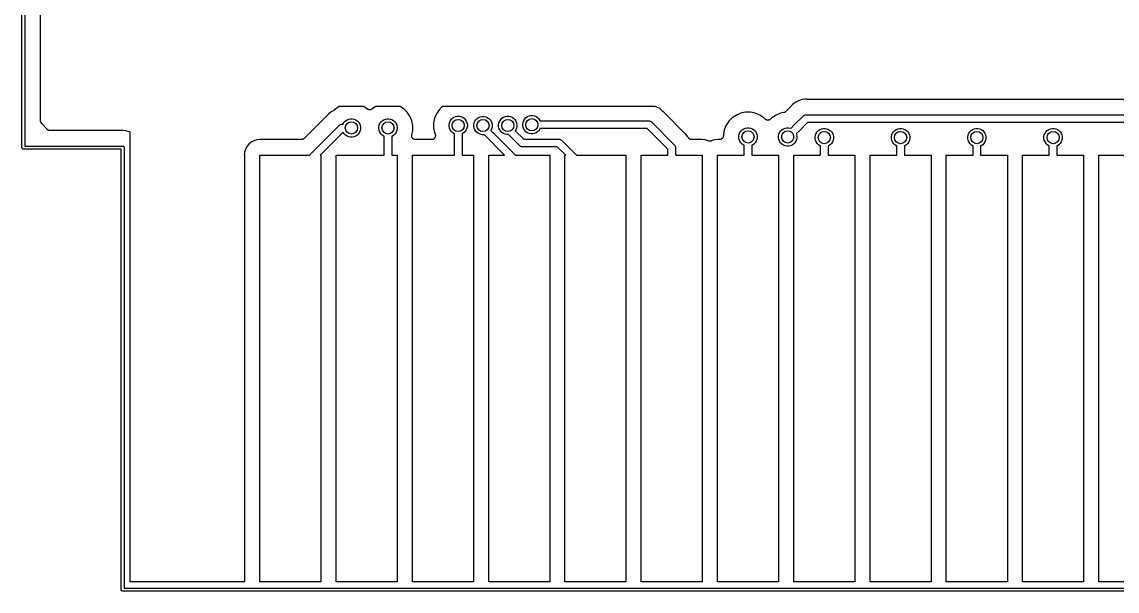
# Model space of a CAD drawing. Extents: x 3.61 to 7.55, y -5.8 to -3.38.
# Drawn here: x 3.606 to 5.02, y -5.803 to -5.068 of the extents above; entities that cross this region are included whole.
import ezdxf

# ---------------------------------------------------------------- set-up
doc = ezdxf.new("R2010")
doc.units = 0
doc.header["$MEASUREMENT"] = 0
doc.layers.add('BLACK', color=7, linetype='CONTINUOUS')

msp = doc.modelspace()

# ---------------------------------------------------------------- linework, layer by layer
at = {"layer": 'BLACK', "linetype": 'CONTINUOUS'}
for p, q in [((3.6063, -5.23022), (3.6063, -4.56112)), ((3.61024, -4.56299), (3.61024, -5.22835)), ((3.63024, -5.19499), (3.63024, -4.58799)), ((4.6042, -5.17209), (4.6004, -5.17521)), ((4.60853, -5.16978), (4.6042, -5.17209)), ((4.61323, -5.16835), (4.60853, -5.16978)), ((4.61713, -5.16797), (4.61323, -5.16835)), ((4.61811, -5.16787), (4.61713, -5.16797)), ((4.61909, -5.16797), (4.61811, -5.16787)), ((4.6193, -5.16797), (4.61909, -5.16797)), ((4.61951, -5.16799), (4.6193, -5.16797)), ((4.61958, -5.16799), (4.61951, -5.16799)), ((5.08183, -5.16799), (4.61958, -5.16799)), ((4.00558, -5.18409), (4.00179, -5.18721)), ((4.00868, -5.18244), (4.00558, -5.18409)), ((4.00886, -5.18232), (4.00868, -5.18244)), ((4.00905, -5.18222), (4.00886, -5.18232)), ((4.00926, -5.18205), (4.00905, -5.18222)), ((4.00949, -5.18189), (4.00926, -5.18205)), ((4.00964, -5.18174), (4.00949, -5.18189)), ((4.00981, -5.18161), (4.00964, -5.18174)), ((4.00986, -5.18156), (4.00981, -5.18161)), ((4.01122, -5.18021), (4.00986, -5.18156)), ((4.01577, -5.17717), (4.01122, -5.18021)), ((4.04722, -5.17717), (4.01577, -5.17717)), ((4.05199, -5.18035), (4.04722, -5.17717)), ((4.05231, -5.18061), (4.05199, -5.18035)), ((4.05232, -5.18062), (4.05231, -5.18061)), ((4.05234, -5.18063), (4.05232, -5.18062)), ((4.05275, -5.18085), (4.05234, -5.18063)), ((4.05316, -5.18108), (4.05275, -5.18085)), ((4.05318, -5.18109), (4.05316, -5.18108)), ((4.0532, -5.18109), (4.05318, -5.18109)), ((4.05364, -5.18123), (4.0532, -5.18109)), ((4.0541, -5.18137), (4.05364, -5.18123)), ((4.05411, -5.18137), (4.0541, -5.18137)), ((4.05413, -5.18138), (4.05411, -5.18137)), ((4.0546, -5.18143), (4.05413, -5.18138)), ((4.05507, -5.18148), (4.0546, -5.18143)), ((4.05508, -5.18148), (4.05507, -5.18148)), ((4.0551, -5.18148), (4.05508, -5.18148)), ((4.05557, -5.18143), (4.0551, -5.18148)), ((4.05604, -5.18139), (4.05557, -5.18143)), ((4.05605, -5.18139), (4.05604, -5.18139)), ((4.05607, -5.18139), (4.05605, -5.18139)), ((4.05652, -5.18125), (4.05607, -5.18139)), ((4.05697, -5.18112), (4.05652, -5.18125)), ((4.05699, -5.18111), (4.05697, -5.18112)), ((4.05701, -5.18111), (4.05699, -5.18111)), ((4.05742, -5.18089), (4.05701, -5.18111)), ((4.05784, -5.18067), (4.05742, -5.18089)), ((4.05785, -5.18066), (4.05784, -5.18067)), ((4.05787, -5.18065), (4.05785, -5.18066)), ((4.05824, -5.18036), (4.05787, -5.18065)), ((4.06301, -5.17717), (4.05824, -5.18036)), ((4.05824, -5.18036), (4.05824, -5.18036)), ((4.09447, -5.17717), (4.06301, -5.17717)), ((4.09902, -5.18021), (4.09447, -5.17717)), ((4.10345, -5.18464), (4.09902, -5.18021)), ((4.10693, -5.18985), (4.10345, -5.18464)), ((4.1411, -5.18661), (4.1387, -5.1924)), ((4.14458, -5.1814), (4.1411, -5.18661)), ((4.14882, -5.17717), (4.14458, -5.1814)), ((4.42327, -5.17717), (4.14882, -5.17717)), ((4.42496, -5.17768), (4.42327, -5.17717)), ((4.42929, -5.17999), (4.42496, -5.17768)), ((4.43309, -5.18311), (4.42929, -5.17999)), ((4.43371, -5.18387), (4.43309, -5.18311)), ((4.43386, -5.18402), (4.43371, -5.18387)), ((4.43399, -5.18418), (4.43386, -5.18402)), ((4.43404, -5.18423), (4.43399, -5.18418)), ((4.46146, -5.21165), (4.43404, -5.18423)), ((4.53403, -5.18595), (4.52824, -5.18834)), ((4.54017, -5.18472), (4.53403, -5.18595)), ((4.54644, -5.18472), (4.54017, -5.18472)), ((4.55259, -5.18595), (4.54644, -5.18472)), ((4.55838, -5.18834), (4.55259, -5.18595)), ((4.58521, -5.18595), (4.57942, -5.18835)), ((4.58949, -5.1851), (4.58521, -5.18595)), ((4.58993, -5.18496), (4.58949, -5.1851)), ((4.59037, -5.18483), (4.58993, -5.18496)), ((4.5904, -5.18482), (4.59037, -5.18483)), ((4.59043, -5.18481), (4.5904, -5.18482)), ((4.59083, -5.1846), (4.59043, -5.18481)), ((4.59124, -5.18438), (4.59083, -5.1846)), ((4.59126, -5.18437), (4.59124, -5.18438)), ((4.59129, -5.18435), (4.59126, -5.18437)), ((4.59164, -5.18406), (4.59129, -5.18435)), ((4.592, -5.18378), (4.59164, -5.18406)), ((4.59204, -5.18374), (4.592, -5.18378)), ((4.59205, -5.18373), (4.59204, -5.18374)), ((4.59204, -5.18374), (4.59204, -5.18374)), ((4.59204, -5.18374), (4.59204, -5.18374)), ((4.59945, -5.17633), (4.59205, -5.18373)), ((4.59958, -5.17617), (4.59945, -5.17633)), ((4.59973, -5.17602), (4.59958, -5.17617)), ((4.59978, -5.17597), (4.59973, -5.17602)), ((4.6004, -5.17521), (4.59978, -5.17597)), ((3.63024, -5.19503), (3.63024, -5.19499)), ((3.63024, -5.19506), (3.63024, -5.19503)), ((3.63029, -5.19551), (3.63024, -5.19506)), ((3.63033, -5.19596), (3.63029, -5.19551)), ((3.63034, -5.19599), (3.63033, -5.19596)), ((3.63035, -5.19603), (3.63034, -5.19599)), ((3.63048, -5.19646), (3.63035, -5.19603)), ((3.63061, -5.19689), (3.63048, -5.19646)), ((3.63063, -5.19693), (3.63061, -5.19689)), ((3.63064, -5.19696), (3.63063, -5.19693)), ((3.63086, -5.19736), (3.63064, -5.19696)), ((3.63107, -5.19775), (3.63086, -5.19736)), ((3.6311, -5.19778), (3.63107, -5.19775)), ((3.63112, -5.19782), (3.6311, -5.19778)), ((3.63116, -5.19788), (3.63112, -5.19782)), ((3.6321, -5.1992), (3.63116, -5.19788)), ((3.63226, -5.19939), (3.6321, -5.1992)), ((3.6324, -5.19959), (3.63226, -5.19939)), ((3.63245, -5.19964), (3.6324, -5.19959)), ((3.63872, -5.20668), (3.63245, -5.19964)), ((4.00083, -5.18833), (3.97059, -5.21857)), ((4.00097, -5.18817), (4.00083, -5.18833)), ((4.00112, -5.18802), (4.00097, -5.18817)), ((4.00116, -5.18797), (4.00112, -5.18802)), ((4.00179, -5.18721), (4.00116, -5.18797)), ((4.016, -5.20142), (4.01675, -5.2008)), ((4.01675, -5.2008), (4.0176, -5.20035)), ((4.0176, -5.20035), (4.01853, -5.20006)), ((4.01853, -5.20006), (4.01925, -5.19999)), ((4.01925, -5.19999), (4.0195, -5.19997)), ((4.01925, -5.19999), (4.01925, -5.19999)), ((4.0195, -5.19997), (4.01974, -5.19999)), ((4.01974, -5.19999), (4.02075, -5.19999)), ((4.02075, -5.19999), (4.02103, -5.19932)), ((4.02103, -5.19932), (4.02232, -5.19739)), ((4.02232, -5.19739), (4.02397, -5.19574)), ((4.02397, -5.19574), (4.0259, -5.19445)), ((4.0259, -5.19445), (4.02805, -5.19356)), ((4.02805, -5.19356), (4.03033, -5.1931)), ((4.03033, -5.1931), (4.03266, -5.1931)), ((4.03266, -5.1931), (4.03494, -5.19356)), ((4.03494, -5.19356), (4.03709, -5.19445)), ((4.03709, -5.19445), (4.03903, -5.19574)), ((4.03903, -5.19574), (4.04067, -5.19739)), ((4.04067, -5.19739), (4.04196, -5.19932)), ((4.04196, -5.19932), (4.04285, -5.20147)), ((4.06738, -5.20147), (4.06827, -5.19932)), ((4.06827, -5.19932), (4.06957, -5.19739)), ((4.06957, -5.19739), (4.07121, -5.19574)), ((4.07121, -5.19574), (4.07315, -5.19445)), ((4.07315, -5.19445), (4.07529, -5.19356)), ((4.07529, -5.19356), (4.07758, -5.1931)), ((4.07758, -5.1931), (4.0799, -5.1931)), ((4.0799, -5.1931), (4.08219, -5.19356)), ((4.08219, -5.19356), (4.08433, -5.19445)), ((4.08433, -5.19445), (4.08627, -5.19574)), ((4.08627, -5.19574), (4.08791, -5.19739)), ((4.08791, -5.19739), (4.08921, -5.19932)), ((4.08921, -5.19932), (4.0901, -5.20147)), ((4.10933, -5.19564), (4.10693, -5.18985)), ((4.11055, -5.20178), (4.10933, -5.19564)), ((4.1387, -5.1924), (4.13748, -5.19854)), ((4.13748, -5.19854), (4.13748, -5.20481)), ((4.15748, -5.20051), (4.15793, -5.19823)), ((4.15748, -5.20284), (4.15748, -5.20051)), ((4.15793, -5.19823), (4.15882, -5.19608)), ((4.15882, -5.19608), (4.16012, -5.19415)), ((4.16012, -5.19415), (4.16176, -5.1925)), ((4.16176, -5.1925), (4.1637, -5.19121)), ((4.1637, -5.19121), (4.16585, -5.19032)), ((4.16585, -5.19032), (4.16813, -5.18987)), ((4.16813, -5.18987), (4.17045, -5.18987)), ((4.17045, -5.18987), (4.17274, -5.19032)), ((4.17274, -5.19032), (4.17489, -5.19121)), ((4.17489, -5.19121), (4.17682, -5.1925)), ((4.17682, -5.1925), (4.17847, -5.19415)), ((4.17847, -5.19415), (4.17976, -5.19608)), ((4.17976, -5.19608), (4.18065, -5.19823)), ((4.18065, -5.19823), (4.1811, -5.20051)), ((4.1811, -5.20051), (4.1811, -5.20284)), ((4.18949, -5.20065), (4.18994, -5.19837)), ((4.18949, -5.20298), (4.18949, -5.20065)), ((4.18994, -5.19837), (4.19083, -5.19622)), ((4.19083, -5.19622), (4.19213, -5.19429)), ((4.19213, -5.19429), (4.19377, -5.19264)), ((4.19377, -5.19264), (4.19571, -5.19135)), ((4.19571, -5.19135), (4.19786, -5.19046)), ((4.19786, -5.19046), (4.20014, -5.19001)), ((4.20014, -5.19001), (4.20246, -5.19001)), ((4.20246, -5.19001), (4.20475, -5.19046)), ((4.20475, -5.19046), (4.20689, -5.19135)), ((4.20689, -5.19135), (4.20883, -5.19264)), ((4.20883, -5.19264), (4.21047, -5.19429)), ((4.21047, -5.19429), (4.21177, -5.19622)), ((4.21177, -5.19622), (4.21266, -5.19837)), ((4.21266, -5.19837), (4.21311, -5.20065)), ((4.21311, -5.20065), (4.21311, -5.20298)), ((4.2215, -5.20051), (4.22195, -5.19823)), ((4.2215, -5.20284), (4.2215, -5.20051)), ((4.22195, -5.19823), (4.22284, -5.19608)), ((4.22284, -5.19608), (4.22414, -5.19415)), ((4.22414, -5.19415), (4.22578, -5.1925)), ((4.22578, -5.1925), (4.22771, -5.19121)), ((4.22771, -5.19121), (4.22986, -5.19032)), ((4.22986, -5.19032), (4.23215, -5.18987)), ((4.23215, -5.18987), (4.23447, -5.18987)), ((4.23447, -5.18987), (4.23675, -5.19032)), ((4.23675, -5.19032), (4.2389, -5.19121)), ((4.2389, -5.19121), (4.24084, -5.1925)), ((4.24084, -5.1925), (4.24248, -5.19415)), ((4.24248, -5.19415), (4.24378, -5.19608)), ((4.24378, -5.19608), (4.24467, -5.19823)), ((4.24467, -5.19823), (4.24512, -5.20051)), ((4.24512, -5.20051), (4.24512, -5.20284)), ((4.25251, -5.19965), (4.25296, -5.19737)), ((4.25251, -5.20198), (4.25251, -5.19965)), ((4.25296, -5.19737), (4.25385, -5.19522)), ((4.25385, -5.19522), (4.25514, -5.19329)), ((4.25514, -5.19329), (4.25679, -5.19164)), ((4.25679, -5.19164), (4.25872, -5.19035)), ((4.25872, -5.19035), (4.26087, -5.18946)), ((4.26087, -5.18946), (4.26315, -5.189)), ((4.26315, -5.189), (4.26548, -5.189)), ((4.26548, -5.189), (4.26776, -5.18946)), ((4.26776, -5.18946), (4.26991, -5.19035)), ((4.26991, -5.19035), (4.27185, -5.19164)), ((4.27185, -5.19164), (4.27349, -5.19329)), ((4.27349, -5.19329), (4.27478, -5.19522)), ((4.27478, -5.19522), (4.27506, -5.19589)), ((4.27506, -5.19589), (4.41514, -5.19589)), ((4.41514, -5.19589), (4.41538, -5.19587)), ((4.41538, -5.19587), (4.41562, -5.19589)), ((4.41562, -5.19589), (4.41562, -5.19589)), ((4.41562, -5.19589), (4.41635, -5.19596)), ((4.41635, -5.19596), (4.41727, -5.19625)), ((4.41727, -5.19625), (4.41813, -5.1967)), ((4.41813, -5.1967), (4.41888, -5.19732)), ((4.41888, -5.19732), (4.41903, -5.19751)), ((4.41903, -5.19751), (4.44819, -5.22666)), ((4.5186, -5.19626), (4.51512, -5.20147)), ((4.52303, -5.19183), (4.5186, -5.19626)), ((4.52824, -5.18834), (4.52303, -5.19183)), ((4.56359, -5.19183), (4.55838, -5.18834)), ((4.56536, -5.1936), (4.56359, -5.19183)), ((4.56573, -5.1939), (4.56536, -5.1936)), ((4.56609, -5.1942), (4.56573, -5.1939)), ((4.5661, -5.19421), (4.56609, -5.1942)), ((4.56612, -5.19422), (4.5661, -5.19421)), ((4.56653, -5.19444), (4.56612, -5.19422)), ((4.56694, -5.19467), (4.56653, -5.19444)), ((4.56696, -5.19468), (4.56694, -5.19467)), ((4.56698, -5.19468), (4.56696, -5.19468)), ((4.56743, -5.19482), (4.56698, -5.19468)), ((4.56788, -5.19496), (4.56743, -5.19482)), ((4.56789, -5.19496), (4.56788, -5.19496)), ((4.56791, -5.19497), (4.56789, -5.19496)), ((4.56838, -5.19502), (4.56791, -5.19497)), ((4.56885, -5.19507), (4.56838, -5.19502)), ((4.56886, -5.19507), (4.56885, -5.19507)), ((4.56888, -5.19507), (4.56886, -5.19507)), ((4.56935, -5.19502), (4.56888, -5.19507)), ((4.56982, -5.19498), (4.56935, -5.19502)), ((4.56983, -5.19498), (4.56982, -5.19498)), ((4.56985, -5.19498), (4.56983, -5.19498)), ((4.5703, -5.19484), (4.56985, -5.19498)), ((4.57075, -5.19471), (4.5703, -5.19484)), ((4.57077, -5.1947), (4.57075, -5.19471)), ((4.57079, -5.1947), (4.57077, -5.1947)), ((4.5712, -5.19448), (4.57079, -5.1947)), ((4.57162, -5.19426), (4.5712, -5.19448)), ((4.57163, -5.19425), (4.57162, -5.19426)), ((4.57165, -5.19424), (4.57163, -5.19425)), ((4.57202, -5.19394), (4.57165, -5.19424)), ((4.57238, -5.19365), (4.57202, -5.19394)), ((4.57241, -5.19363), (4.57238, -5.19365)), ((4.57243, -5.1936), (4.57241, -5.19363)), ((4.57241, -5.19363), (4.57241, -5.19363)), ((4.57241, -5.19363), (4.57241, -5.19363)), ((4.57421, -5.19183), (4.57243, -5.1936)), ((4.57942, -5.18835), (4.57421, -5.19183)), ((4.60299, -5.20107), (4.61446, -5.1896)), ((4.62015, -5.19783), (4.60995, -5.20803)), ((4.61446, -5.1896), (4.61461, -5.18942)), ((4.61461, -5.18942), (4.6148, -5.18926)), ((4.6148, -5.18926), (4.61536, -5.1888)), ((4.6148, -5.18926), (4.6148, -5.18926)), ((4.61536, -5.1888), (4.61622, -5.18834)), ((4.61622, -5.18834), (4.61626, -5.18833)), ((4.61626, -5.18833), (4.61715, -5.18806)), ((4.61715, -5.18806), (4.61787, -5.18799)), ((4.61787, -5.18799), (4.61811, -5.18797)), ((4.61787, -5.18799), (4.61787, -5.18799)), ((4.61811, -5.18797), (4.61835, -5.18799)), ((4.61835, -5.18799), (5.1397, -5.18799)), ((5.1379, -5.19783), (4.62015, -5.19783)), ((3.63881, -5.20675), (3.63872, -5.20668)), ((3.63888, -5.20684), (3.63881, -5.20675)), ((3.63917, -5.20708), (3.63888, -5.20684)), ((3.63944, -5.20734), (3.63917, -5.20708)), ((3.63954, -5.2074), (3.63944, -5.20734)), ((3.63963, -5.20747), (3.63954, -5.2074)), ((3.63996, -5.20765), (3.63963, -5.20747)), ((3.64027, -5.20785), (3.63996, -5.20765)), ((3.64038, -5.20789), (3.64027, -5.20785)), ((3.64048, -5.20794), (3.64038, -5.20789)), ((3.64084, -5.20805), (3.64048, -5.20794)), ((3.64119, -5.20818), (3.64084, -5.20805)), ((3.6413, -5.2082), (3.64119, -5.20818)), ((3.64141, -5.20824), (3.6413, -5.2082)), ((3.64178, -5.20828), (3.64141, -5.20824)), ((3.64215, -5.20834), (3.64178, -5.20828)), ((3.64227, -5.20833), (3.64215, -5.20834)), ((3.64238, -5.20835), (3.64227, -5.20833)), ((3.64245, -5.20835), (3.64238, -5.20835)), ((3.7349, -5.20835), (3.64245, -5.20835)), ((3.73511, -5.20833), (3.7349, -5.20835)), ((3.73532, -5.20833), (3.73511, -5.20833)), ((3.73539, -5.20832), (3.73532, -5.20833)), ((3.73622, -5.20824), (3.73539, -5.20832)), ((3.73706, -5.20832), (3.73622, -5.20824)), ((3.74053, -5.20866), (3.73706, -5.20832)), ((3.74467, -5.20992), (3.74053, -5.20866)), ((3.74606, -5.21067), (3.74467, -5.20992)), ((3.74606, -5.47937), (3.74606, -5.21067)), ((3.97729, -5.24016), (4.01584, -5.20161)), ((4.02098, -5.21039), (3.99121, -5.24016)), ((4.01584, -5.20161), (4.016, -5.20142)), ((4.02103, -5.21051), (4.02098, -5.21039)), ((4.02232, -5.21244), (4.02103, -5.21051)), ((4.02397, -5.21409), (4.02232, -5.21244)), ((4.0259, -5.21538), (4.02397, -5.21409)), ((4.03903, -5.21409), (4.03709, -5.21538)), ((4.04067, -5.21244), (4.03903, -5.21409)), ((4.04196, -5.21051), (4.04067, -5.21244)), ((4.04285, -5.20836), (4.04196, -5.21051)), ((4.04285, -5.20147), (4.04331, -5.20375)), ((4.04331, -5.20608), (4.04285, -5.20836)), ((4.04331, -5.20375), (4.04331, -5.20608)), ((4.06693, -5.20375), (4.06738, -5.20147)), ((4.06693, -5.20608), (4.06693, -5.20375)), ((4.06738, -5.20836), (4.06693, -5.20608)), ((4.06827, -5.21051), (4.06738, -5.20836)), ((4.06957, -5.21244), (4.06827, -5.21051)), ((4.07121, -5.21409), (4.06957, -5.21244)), ((4.07315, -5.21538), (4.07121, -5.21409)), ((4.08627, -5.21409), (4.08433, -5.21538)), ((4.08791, -5.21244), (4.08627, -5.21409)), ((4.08921, -5.21051), (4.08791, -5.21244)), ((4.0901, -5.20836), (4.08921, -5.21051)), ((4.0901, -5.20147), (4.09055, -5.20375)), ((4.09055, -5.20608), (4.0901, -5.20836)), ((4.09055, -5.20375), (4.09055, -5.20608)), ((4.10926, -5.215), (4.10931, -5.21453)), ((4.10926, -5.21502), (4.10926, -5.215)), ((4.10931, -5.21453), (4.10935, -5.21406)), ((4.10935, -5.21406), (4.11055, -5.20805)), ((4.11055, -5.20805), (4.11055, -5.20178)), ((4.13748, -5.20481), (4.1387, -5.21096)), ((4.1387, -5.21096), (4.1396, -5.21312)), ((4.1396, -5.21312), (4.13962, -5.21316)), ((4.13962, -5.21316), (4.13962, -5.21316)), ((4.13962, -5.21316), (4.13962, -5.21316)), ((4.13962, -5.21316), (4.13963, -5.21319)), ((4.13963, -5.21319), (4.13976, -5.21365)), ((4.13976, -5.21365), (4.13989, -5.2141)), ((4.13989, -5.2141), (4.13989, -5.21411)), ((4.13989, -5.21411), (4.1399, -5.21413)), ((4.1399, -5.21413), (4.13994, -5.2146)), ((4.13994, -5.2146), (4.13998, -5.21507)), ((4.15793, -5.20512), (4.15748, -5.20284)), ((4.15882, -5.20727), (4.15793, -5.20512)), ((4.16012, -5.20921), (4.15882, -5.20727)), ((4.16176, -5.21085), (4.16012, -5.20921)), ((4.1637, -5.21214), (4.16176, -5.21085)), ((4.16437, -5.21242), (4.1637, -5.21214)), ((4.16437, -5.24016), (4.16437, -5.21242)), ((4.17489, -5.21214), (4.17421, -5.21242)), ((4.17421, -5.21242), (4.17421, -5.24016)), ((4.17682, -5.21085), (4.17489, -5.21214)), ((4.17847, -5.20921), (4.17682, -5.21085)), ((4.17976, -5.20727), (4.17847, -5.20921)), ((4.18065, -5.20512), (4.17976, -5.20727)), ((4.1811, -5.20284), (4.18065, -5.20512)), ((4.18994, -5.20526), (4.18949, -5.20298)), ((4.19083, -5.20741), (4.18994, -5.20526)), ((4.19213, -5.20935), (4.19083, -5.20741)), ((4.19377, -5.21099), (4.19213, -5.20935)), ((4.19571, -5.21228), (4.19377, -5.21099)), ((4.19786, -5.21317), (4.19571, -5.21228)), ((4.20014, -5.21363), (4.19786, -5.21317)), ((4.20246, -5.21363), (4.20014, -5.21363)), ((4.20269, -5.21358), (4.20246, -5.21363)), ((4.22926, -5.24016), (4.20269, -5.21358)), ((4.21177, -5.20741), (4.21123, -5.20821)), ((4.21123, -5.20821), (4.24318, -5.24016)), ((4.21266, -5.20526), (4.21177, -5.20741)), ((4.21311, -5.20298), (4.21266, -5.20526)), ((4.22195, -5.20512), (4.2215, -5.20284)), ((4.22284, -5.20727), (4.22195, -5.20512)), ((4.22414, -5.20921), (4.22284, -5.20727)), ((4.22578, -5.21085), (4.22414, -5.20921)), ((4.22771, -5.21214), (4.22578, -5.21085)), ((4.22986, -5.21303), (4.22771, -5.21214)), ((4.23215, -5.21349), (4.22986, -5.21303)), ((4.23409, -5.21349), (4.23215, -5.21349)), ((4.24832, -5.22772), (4.23409, -5.21349)), ((4.24378, -5.20727), (4.24298, -5.20846)), ((4.24298, -5.20846), (4.25401, -5.21949)), ((4.24467, -5.20512), (4.24378, -5.20727)), ((4.24512, -5.20284), (4.24467, -5.20512)), ((4.25296, -5.20426), (4.25251, -5.20198)), ((4.25385, -5.20641), (4.25296, -5.20426)), ((4.25514, -5.20834), (4.25385, -5.20641)), ((4.25679, -5.20999), (4.25514, -5.20834)), ((4.25872, -5.21128), (4.25679, -5.20999)), ((4.26087, -5.21217), (4.25872, -5.21128)), ((4.26315, -5.21263), (4.26087, -5.21217)), ((4.26548, -5.21263), (4.26315, -5.21263)), ((4.26776, -5.21217), (4.26548, -5.21263)), ((4.26991, -5.21128), (4.26776, -5.21217)), ((4.27185, -5.20999), (4.26991, -5.21128)), ((4.27349, -5.20834), (4.27185, -5.20999)), ((4.27478, -5.20641), (4.27349, -5.20834)), ((4.27506, -5.20574), (4.27478, -5.20641)), ((4.41334, -5.20574), (4.27506, -5.20574)), ((4.43996, -5.23235), (4.41334, -5.20574)), ((4.46163, -5.21179), (4.46146, -5.21165)), ((4.46177, -5.21194), (4.46163, -5.21179)), ((4.46183, -5.21198), (4.46177, -5.21194)), ((4.46259, -5.21261), (4.46183, -5.21198)), ((4.4657, -5.2164), (4.46259, -5.21261)), ((4.51272, -5.20726), (4.5115, -5.2134)), ((4.5115, -5.2134), (4.5115, -5.21504)), ((4.51512, -5.20147), (4.51272, -5.20726)), ((4.5315, -5.21537), (4.53195, -5.21309)), ((4.53195, -5.21309), (4.53284, -5.21094)), ((4.53284, -5.21094), (4.53413, -5.20901)), ((4.53413, -5.20901), (4.53578, -5.20736)), ((4.53578, -5.20736), (4.53771, -5.20607)), ((4.53771, -5.20607), (4.53986, -5.20518)), ((4.53986, -5.20518), (4.54214, -5.20472)), ((4.54214, -5.20472), (4.54447, -5.20472)), ((4.54447, -5.20472), (4.54675, -5.20518)), ((4.54675, -5.20518), (4.5489, -5.20607)), ((4.5489, -5.20607), (4.55084, -5.20736)), ((4.55084, -5.20736), (4.55248, -5.20901)), ((4.55248, -5.20901), (4.55377, -5.21094)), ((4.55377, -5.21094), (4.55466, -5.21309)), ((4.55466, -5.21309), (4.55512, -5.21537)), ((4.58268, -5.21537), (4.58313, -5.21309)), ((4.58313, -5.21309), (4.58402, -5.21094)), ((4.58402, -5.21094), (4.58531, -5.20901)), ((4.58531, -5.20901), (4.58696, -5.20736)), ((4.58696, -5.20736), (4.58889, -5.20607)), ((4.58889, -5.20607), (4.59104, -5.20518)), ((4.59104, -5.20518), (4.59332, -5.20472)), ((4.59332, -5.20472), (4.59565, -5.20472)), ((4.59565, -5.20472), (4.59793, -5.20518)), ((4.59793, -5.20518), (4.59861, -5.20546)), ((4.59861, -5.20546), (4.60299, -5.20107)), ((4.60299, -5.20107), (4.60299, -5.20107)), ((4.60995, -5.20803), (4.60557, -5.21242)), ((4.60557, -5.21242), (4.60585, -5.21309)), ((4.60585, -5.21309), (4.6063, -5.21537)), ((4.60995, -5.20803), (4.60995, -5.20803)), ((4.62992, -5.21621), (4.63038, -5.21392)), ((4.63038, -5.21392), (4.63127, -5.21178)), ((4.63127, -5.21178), (4.63256, -5.20984)), ((4.63256, -5.20984), (4.6342, -5.2082)), ((4.6342, -5.2082), (4.63614, -5.2069)), ((4.63614, -5.2069), (4.63829, -5.20601)), ((4.63829, -5.20601), (4.64057, -5.20556)), ((4.64057, -5.20556), (4.6429, -5.20556)), ((4.6429, -5.20556), (4.64518, -5.20601)), ((4.64518, -5.20601), (4.64733, -5.2069)), ((4.64733, -5.2069), (4.64926, -5.2082)), ((4.64926, -5.2082), (4.65091, -5.20984)), ((4.65091, -5.20984), (4.6522, -5.21178)), ((4.6522, -5.21178), (4.65309, -5.21392)), ((4.65309, -5.21392), (4.65354, -5.21621)), ((4.72835, -5.21621), (4.7288, -5.21392)), ((4.7288, -5.21392), (4.72969, -5.21178)), ((4.72969, -5.21178), (4.73098, -5.20984)), ((4.73098, -5.20984), (4.73263, -5.2082)), ((4.73263, -5.2082), (4.73456, -5.2069)), ((4.73456, -5.2069), (4.73671, -5.20601)), ((4.73671, -5.20601), (4.73899, -5.20556)), ((4.73899, -5.20556), (4.74132, -5.20556)), ((4.74132, -5.20556), (4.7436, -5.20601)), ((4.7436, -5.20601), (4.74575, -5.2069)), ((4.74575, -5.2069), (4.74769, -5.2082)), ((4.74769, -5.2082), (4.74933, -5.20984)), ((4.74933, -5.20984), (4.75062, -5.21178)), ((4.75062, -5.21178), (4.75151, -5.21392)), ((4.75151, -5.21392), (4.75197, -5.21621)), ((4.82677, -5.21621), (4.82723, -5.21392)), ((4.82723, -5.21392), (4.82812, -5.21178)), ((4.82812, -5.21178), (4.82941, -5.20984)), ((4.82941, -5.20984), (4.83105, -5.2082)), ((4.83105, -5.2082), (4.83299, -5.2069)), ((4.83299, -5.2069), (4.83514, -5.20601)), ((4.83514, -5.20601), (4.83742, -5.20556)), ((4.83742, -5.20556), (4.83975, -5.20556)), ((4.83975, -5.20556), (4.84203, -5.20601)), ((4.84203, -5.20601), (4.84418, -5.2069)), ((4.84418, -5.2069), (4.84611, -5.2082)), ((4.84611, -5.2082), (4.84776, -5.20984)), ((4.84776, -5.20984), (4.84905, -5.21178)), ((4.84905, -5.21178), (4.84994, -5.21392)), ((4.84994, -5.21392), (4.85039, -5.21621)), ((4.9252, -5.21621), (4.92565, -5.21392)), ((4.92565, -5.21392), (4.92654, -5.21178)), ((4.92654, -5.21178), (4.92783, -5.20984)), ((4.92783, -5.20984), (4.92948, -5.2082)), ((4.92948, -5.2082), (4.93141, -5.2069)), ((4.93141, -5.2069), (4.93356, -5.20601)), ((4.93356, -5.20601), (4.93584, -5.20556)), ((4.93584, -5.20556), (4.93817, -5.20556)), ((4.93817, -5.20556), (4.94045, -5.20601)), ((4.94045, -5.20601), (4.9426, -5.2069)), ((4.9426, -5.2069), (4.94454, -5.2082)), ((4.94454, -5.2082), (4.94618, -5.20984)), ((4.94618, -5.20984), (4.94747, -5.21178)), ((4.94747, -5.21178), (4.94837, -5.21392)), ((4.94837, -5.21392), (4.94882, -5.21621)), ((3.61024, -5.22835), (3.73612, -5.22835)), ((3.73612, -5.22835), (3.73622, -5.22834)), ((3.73622, -5.22834), (3.73632, -5.22835)), ((3.73632, -5.22835), (3.73661, -5.22837)), ((3.73661, -5.22837), (3.73698, -5.22849)), ((3.73698, -5.22849), (3.73732, -5.22867)), ((3.73732, -5.22867), (3.73762, -5.22892)), ((3.73762, -5.22892), (3.73787, -5.22922)), ((3.89668, -5.22899), (3.89482, -5.23247)), ((3.89918, -5.22595), (3.89668, -5.22899)), ((3.90222, -5.22345), (3.89918, -5.22595)), ((3.9057, -5.22159), (3.90222, -5.22345)), ((3.90946, -5.22045), (3.9057, -5.22159)), ((3.91363, -5.22004), (3.90946, -5.22045)), ((3.96706, -5.22004), (3.91363, -5.22004)), ((3.96752, -5.21999), (3.96706, -5.22004)), ((3.96798, -5.21995), (3.96752, -5.21999)), ((3.968, -5.21994), (3.96798, -5.21995)), ((3.96803, -5.21994), (3.968, -5.21994)), ((3.96847, -5.21981), (3.96803, -5.21994)), ((3.96891, -5.21968), (3.96847, -5.21981)), ((3.96894, -5.21967), (3.96891, -5.21968)), ((3.96896, -5.21966), (3.96894, -5.21967)), ((3.96937, -5.21944), (3.96896, -5.21966)), ((3.96978, -5.21923), (3.96937, -5.21944)), ((3.9698, -5.21921), (3.96978, -5.21923)), ((3.96982, -5.2192), (3.9698, -5.21921)), ((3.97018, -5.21891), (3.96982, -5.2192)), ((3.97054, -5.21862), (3.97018, -5.21891)), ((3.97058, -5.21858), (3.97054, -5.21862)), ((3.97059, -5.21857), (3.97058, -5.21858)), ((3.97058, -5.21858), (3.97058, -5.21858)), ((3.97058, -5.21858), (3.97058, -5.21858)), ((4.02805, -5.21627), (4.0259, -5.21538)), ((4.03033, -5.21673), (4.02805, -5.21627)), ((4.03266, -5.21673), (4.03033, -5.21673)), ((4.03494, -5.21627), (4.03266, -5.21673)), ((4.03709, -5.21538), (4.03494, -5.21627)), ((4.07382, -5.21566), (4.07315, -5.21538)), ((4.07382, -5.24016), (4.07382, -5.21566)), ((4.08433, -5.21538), (4.08366, -5.21566)), ((4.08366, -5.21566), (4.08366, -5.24016)), ((4.10926, -5.21503), (4.10926, -5.21502)), ((4.1093, -5.2155), (4.10926, -5.21503)), ((4.10935, -5.21597), (4.1093, -5.2155)), ((4.10935, -5.21599), (4.10935, -5.21597)), ((4.10935, -5.216), (4.10935, -5.21599)), ((4.10949, -5.21646), (4.10935, -5.216)), ((4.10962, -5.21691), (4.10949, -5.21646)), ((4.10963, -5.21692), (4.10962, -5.21691)), ((4.10963, -5.21694), (4.10963, -5.21692)), ((4.10986, -5.21736), (4.10963, -5.21694)), ((4.11008, -5.21777), (4.10986, -5.21736)), ((4.11008, -5.21779), (4.11008, -5.21777)), ((4.11009, -5.2178), (4.11008, -5.21779)), ((4.11039, -5.21817), (4.11009, -5.2178)), ((4.11069, -5.21853), (4.11039, -5.21817)), ((4.1107, -5.21854), (4.11069, -5.21853)), ((4.11071, -5.21856), (4.1107, -5.21854)), ((4.11107, -5.21886), (4.11071, -5.21856)), ((4.11143, -5.21916), (4.11107, -5.21886)), ((4.11145, -5.21917), (4.11143, -5.21916)), ((4.11146, -5.21918), (4.11145, -5.21917)), ((4.11188, -5.21941), (4.11146, -5.21918)), ((4.11229, -5.21963), (4.11188, -5.21941)), ((4.1123, -5.21964), (4.11229, -5.21963)), ((4.11232, -5.21964), (4.1123, -5.21964)), ((4.11277, -5.21978), (4.11232, -5.21964)), ((4.11322, -5.21993), (4.11277, -5.21978)), ((4.11323, -5.21993), (4.11322, -5.21993)), ((4.11325, -5.21993), (4.11323, -5.21993)), ((4.11372, -5.21998), (4.11325, -5.21993)), ((4.11419, -5.22004), (4.11372, -5.21998)), ((4.11422, -5.22004), (4.11419, -5.22004)), ((4.11426, -5.22004), (4.11422, -5.22004)), ((4.11422, -5.22004), (4.11422, -5.22004)), ((4.11422, -5.22004), (4.11422, -5.22004)), ((4.13498, -5.22004), (4.11426, -5.22004)), ((4.13545, -5.21999), (4.13498, -5.22004)), ((4.13593, -5.21995), (4.13545, -5.21999)), ((4.13594, -5.21994), (4.13593, -5.21995)), ((4.13595, -5.21994), (4.13594, -5.21994)), ((4.1364, -5.21981), (4.13595, -5.21994)), ((4.13686, -5.21967), (4.1364, -5.21981)), ((4.13687, -5.21966), (4.13686, -5.21967)), ((4.13689, -5.21966), (4.13687, -5.21966)), ((4.1373, -5.21944), (4.13689, -5.21966)), ((4.13773, -5.21922), (4.1373, -5.21944)), ((4.13774, -5.21921), (4.13773, -5.21922)), ((4.13775, -5.2192), (4.13774, -5.21921)), ((4.13812, -5.2189), (4.13775, -5.2192)), ((4.13849, -5.2186), (4.13812, -5.2189)), ((4.1385, -5.21858), (4.13849, -5.21859)), ((4.13849, -5.21859), (4.13849, -5.2186)), ((4.13881, -5.21822), (4.1385, -5.21858)), ((4.13911, -5.21785), (4.13881, -5.21822)), ((4.13912, -5.21784), (4.13911, -5.21785)), ((4.13913, -5.21783), (4.13912, -5.21784)), ((4.13935, -5.21741), (4.13913, -5.21783)), ((4.13958, -5.217), (4.13935, -5.21741)), ((4.13959, -5.21697), (4.13958, -5.21699)), ((4.13958, -5.21699), (4.13958, -5.217)), ((4.13973, -5.21652), (4.13959, -5.21697)), ((4.13987, -5.21607), (4.13973, -5.21652)), ((4.13988, -5.21605), (4.13987, -5.21607)), ((4.13993, -5.21557), (4.13988, -5.21604)), ((4.13988, -5.21604), (4.13988, -5.21605)), ((4.13998, -5.2151), (4.13993, -5.21557)), ((4.13998, -5.21507), (4.13998, -5.21508)), ((4.13998, -5.21508), (4.13998, -5.2151)), ((4.24847, -5.22791), (4.24832, -5.22772)), ((4.24866, -5.22806), (4.24847, -5.22791)), ((4.24922, -5.22852), (4.24866, -5.22806)), ((4.24988, -5.22887), (4.24922, -5.22852)), ((4.25008, -5.22898), (4.24988, -5.22887)), ((4.251, -5.22926), (4.25008, -5.22898)), ((4.25401, -5.21949), (4.29897, -5.21949)), ((4.29897, -5.21949), (4.29921, -5.21946)), ((4.29921, -5.21946), (4.29945, -5.21949)), ((4.29945, -5.21949), (4.29945, -5.21949)), ((4.29945, -5.21949), (4.30018, -5.21956)), ((4.30018, -5.21956), (4.3011, -5.21984)), ((4.3011, -5.21984), (4.30196, -5.2203)), ((4.30196, -5.2203), (4.30271, -5.22091)), ((4.30271, -5.22091), (4.30286, -5.2211)), ((4.30286, -5.2211), (4.32192, -5.24016)), ((4.44819, -5.22666), (4.44838, -5.22682)), ((4.44838, -5.22682), (4.44853, -5.22701)), ((4.44853, -5.22701), (4.44899, -5.22757)), ((4.44899, -5.22757), (4.44945, -5.22842)), ((4.44945, -5.22842), (4.44973, -5.22935)), ((4.46623, -5.21739), (4.4657, -5.2164)), ((4.46636, -5.21758), (4.46623, -5.21739)), ((4.46646, -5.21777), (4.46636, -5.21758)), ((4.46663, -5.21798), (4.46646, -5.21777)), ((4.46678, -5.21821), (4.46663, -5.21798)), ((4.46693, -5.21836), (4.46678, -5.21821)), ((4.46707, -5.21853), (4.46693, -5.21836)), ((4.46728, -5.21871), (4.46707, -5.21853)), ((4.46746, -5.2189), (4.46728, -5.21871)), ((4.46765, -5.21902), (4.46746, -5.2189)), ((4.46782, -5.21916), (4.46765, -5.21902)), ((4.46805, -5.21929), (4.46782, -5.21916)), ((4.46827, -5.21944), (4.46805, -5.21929)), ((4.46848, -5.21953), (4.46827, -5.21944)), ((4.46867, -5.21963), (4.46848, -5.21953)), ((4.46893, -5.21971), (4.46867, -5.21963)), ((4.46917, -5.21982), (4.46893, -5.21971)), ((4.46939, -5.21986), (4.46917, -5.21982)), ((4.4696, -5.21993), (4.46939, -5.21986)), ((4.46987, -5.21996), (4.4696, -5.21993)), ((4.47013, -5.22001), (4.46987, -5.21996)), ((4.47035, -5.22001), (4.47013, -5.22001)), ((4.47057, -5.22004), (4.47035, -5.22001)), ((4.47064, -5.22004), (4.47057, -5.22004)), ((4.48401, -5.22004), (4.47064, -5.22004)), ((4.48817, -5.22045), (4.48401, -5.22004)), ((4.49216, -5.22166), (4.48817, -5.22045)), ((4.49217, -5.22166), (4.49216, -5.22166)), ((4.49259, -5.22184), (4.49217, -5.22166)), ((4.49262, -5.22185), (4.49259, -5.22184)), ((4.49264, -5.22185), (4.49262, -5.22185)), ((4.49309, -5.22195), (4.49264, -5.22185)), ((4.49355, -5.22204), (4.49309, -5.22195)), ((4.49357, -5.22204), (4.49355, -5.22204)), ((4.4936, -5.22205), (4.49357, -5.22204)), ((4.49406, -5.22205), (4.4936, -5.22205)), ((4.49452, -5.22205), (4.49406, -5.22205)), ((4.49455, -5.22205), (4.49452, -5.22205)), ((4.49457, -5.22205), (4.49455, -5.22205)), ((4.49503, -5.22196), (4.49457, -5.22205)), ((4.49548, -5.22187), (4.49503, -5.22196)), ((4.49551, -5.22187), (4.49548, -5.22187)), ((4.49553, -5.22186), (4.49551, -5.22187)), ((4.49596, -5.22169), (4.49553, -5.22186)), ((4.49604, -5.22165), (4.49596, -5.22169)), ((4.50002, -5.22045), (4.49604, -5.22165)), ((4.50418, -5.22004), (4.50002, -5.22045)), ((4.5065, -5.22004), (4.50418, -5.22004)), ((4.50696, -5.21999), (4.5065, -5.22004)), ((4.50743, -5.21995), (4.50696, -5.21999)), ((4.50745, -5.21994), (4.50743, -5.21995)), ((4.50747, -5.21994), (4.50745, -5.21994)), ((4.50792, -5.21981), (4.50747, -5.21994)), ((4.50837, -5.21967), (4.50792, -5.21981)), ((4.50838, -5.21966), (4.50837, -5.21967)), ((4.5084, -5.21966), (4.50838, -5.21966)), ((4.50882, -5.21944), (4.5084, -5.21966)), ((4.50923, -5.21922), (4.50882, -5.21944)), ((4.50925, -5.21921), (4.50923, -5.21922)), ((4.50926, -5.2192), (4.50925, -5.21921)), ((4.50963, -5.2189), (4.50926, -5.2192)), ((4.50999, -5.21861), (4.50963, -5.2189)), ((4.51001, -5.2186), (4.50999, -5.21861)), ((4.51002, -5.21858), (4.51001, -5.2186)), ((4.51032, -5.21822), (4.51002, -5.21858)), ((4.51062, -5.21786), (4.51032, -5.21822)), ((4.51063, -5.21785), (4.51062, -5.21786)), ((4.51064, -5.21783), (4.51063, -5.21785)), ((4.51087, -5.21741), (4.51064, -5.21783)), ((4.51109, -5.21701), (4.51087, -5.21741)), ((4.5111, -5.21699), (4.51109, -5.21701)), ((4.51111, -5.21697), (4.5111, -5.21699)), ((4.51124, -5.21652), (4.51111, -5.21697)), ((4.51139, -5.21608), (4.51124, -5.21652)), ((4.51144, -5.21558), (4.51139, -5.21604)), ((4.51139, -5.21604), (4.51139, -5.21606)), ((4.51139, -5.21606), (4.51139, -5.21608)), ((4.5115, -5.21511), (4.51144, -5.21558)), ((4.5115, -5.21504), (4.5115, -5.21507)), ((4.5115, -5.21507), (4.5115, -5.21507)), ((4.5115, -5.21507), (4.5115, -5.21507)), ((4.5115, -5.21507), (4.5115, -5.21511)), ((4.5315, -5.2177), (4.5315, -5.21537)), ((4.53195, -5.21998), (4.5315, -5.2177)), ((4.53284, -5.22213), (4.53195, -5.21998)), ((4.53413, -5.22406), (4.53284, -5.22213)), ((4.53578, -5.22571), (4.53413, -5.22406)), ((4.53771, -5.227), (4.53578, -5.22571)), ((4.53839, -5.22728), (4.53771, -5.227)), ((4.53839, -5.24016), (4.53839, -5.22728)), ((4.5489, -5.227), (4.54823, -5.22728)), ((4.54823, -5.22728), (4.54823, -5.24016)), ((4.55084, -5.22571), (4.5489, -5.227)), ((4.55248, -5.22406), (4.55084, -5.22571)), ((4.55377, -5.22213), (4.55248, -5.22406)), ((4.55466, -5.21998), (4.55377, -5.22213)), ((4.55512, -5.2177), (4.55466, -5.21998)), ((4.55512, -5.21537), (4.55512, -5.2177)), ((4.58268, -5.2177), (4.58268, -5.21537)), ((4.58313, -5.21998), (4.58268, -5.2177)), ((4.58402, -5.22213), (4.58313, -5.21998)), ((4.58531, -5.22406), (4.58402, -5.22213)), ((4.58696, -5.22571), (4.58531, -5.22406)), ((4.58889, -5.227), (4.58696, -5.22571)), ((4.59104, -5.22789), (4.58889, -5.227)), ((4.59332, -5.22835), (4.59104, -5.22789)), ((4.59565, -5.22835), (4.59332, -5.22835)), ((4.59793, -5.22789), (4.59565, -5.22835)), ((4.60008, -5.227), (4.59793, -5.22789)), ((4.60202, -5.22571), (4.60008, -5.227)), ((4.60366, -5.22406), (4.60202, -5.22571)), ((4.60495, -5.22213), (4.60366, -5.22406)), ((4.60585, -5.21998), (4.60495, -5.22213)), ((4.6063, -5.2177), (4.60585, -5.21998)), ((4.6063, -5.21537), (4.6063, -5.2177)), ((4.62992, -5.21853), (4.62992, -5.21621)), ((4.63038, -5.22081), (4.62992, -5.21853)), ((4.63127, -5.22296), (4.63038, -5.22081)), ((4.63256, -5.2249), (4.63127, -5.22296)), ((4.6342, -5.22654), (4.63256, -5.2249)), ((4.63614, -5.22784), (4.6342, -5.22654)), ((4.63681, -5.22812), (4.63614, -5.22784)), ((4.63681, -5.24016), (4.63681, -5.22812)), ((4.64733, -5.22784), (4.64665, -5.22812)), ((4.64665, -5.22812), (4.64665, -5.24016)), ((4.64926, -5.22654), (4.64733, -5.22784)), ((4.65091, -5.2249), (4.64926, -5.22654)), ((4.6522, -5.22296), (4.65091, -5.2249)), ((4.65309, -5.22081), (4.6522, -5.22296)), ((4.65354, -5.21853), (4.65309, -5.22081)), ((4.65354, -5.21621), (4.65354, -5.21853)), ((4.72835, -5.21853), (4.72835, -5.21621)), ((4.7288, -5.22081), (4.72835, -5.21853)), ((4.72969, -5.22296), (4.7288, -5.22081)), ((4.73098, -5.2249), (4.72969, -5.22296)), ((4.73263, -5.22654), (4.73098, -5.2249)), ((4.73456, -5.22784), (4.73263, -5.22654)), ((4.73524, -5.22812), (4.73456, -5.22784)), ((4.73524, -5.24016), (4.73524, -5.22812)), ((4.74575, -5.22784), (4.74508, -5.22812)), ((4.74508, -5.22812), (4.74508, -5.24016)), ((4.74769, -5.22654), (4.74575, -5.22784)), ((4.74933, -5.2249), (4.74769, -5.22654)), ((4.75062, -5.22296), (4.74933, -5.2249)), ((4.75151, -5.22081), (4.75062, -5.22296)), ((4.75197, -5.21853), (4.75151, -5.22081)), ((4.75197, -5.21621), (4.75197, -5.21853)), ((4.82677, -5.21853), (4.82677, -5.21621)), ((4.82723, -5.22081), (4.82677, -5.21853)), ((4.82812, -5.22296), (4.82723, -5.22081)), ((4.82941, -5.2249), (4.82812, -5.22296)), ((4.83105, -5.22654), (4.82941, -5.2249)), ((4.83299, -5.22784), (4.83105, -5.22654)), ((4.83366, -5.22812), (4.83299, -5.22784)), ((4.83366, -5.24016), (4.83366, -5.22812)), ((4.84418, -5.22784), (4.8435, -5.22812)), ((4.8435, -5.22812), (4.8435, -5.24016)), ((4.84611, -5.22654), (4.84418, -5.22784)), ((4.84776, -5.2249), (4.84611, -5.22654)), ((4.84905, -5.22296), (4.84776, -5.2249)), ((4.84994, -5.22081), (4.84905, -5.22296)), ((4.85039, -5.21853), (4.84994, -5.22081)), ((4.85039, -5.21621), (4.85039, -5.21853)), ((4.9252, -5.21853), (4.9252, -5.21621)), ((4.92565, -5.22081), (4.9252, -5.21853)), ((4.92654, -5.22296), (4.92565, -5.22081)), ((4.92783, -5.2249), (4.92654, -5.22296)), ((4.92948, -5.22654), (4.92783, -5.2249)), ((4.93141, -5.22784), (4.92948, -5.22654)), ((4.93209, -5.22812), (4.93141, -5.22784)), ((4.93209, -5.24016), (4.93209, -5.22812)), ((4.9426, -5.22784), (4.94193, -5.22812)), ((4.94193, -5.22812), (4.94193, -5.24016)), ((4.94454, -5.22654), (4.9426, -5.22784)), ((4.94618, -5.2249), (4.94454, -5.22654)), ((4.94747, -5.22296), (4.94618, -5.2249)), ((4.94837, -5.22081), (4.94747, -5.22296)), ((4.94882, -5.21853), (4.94837, -5.22081)), ((4.94882, -5.21621), (4.94882, -5.21853)), ((3.60629, -5.23031), (3.6063, -5.23022)), ((3.60633, -5.2307), (3.60629, -5.23031)), ((3.60644, -5.23107), (3.60633, -5.2307)), ((3.60662, -5.23141), (3.60644, -5.23107)), ((3.60687, -5.23171), (3.60662, -5.23141)), ((3.60717, -5.23196), (3.60687, -5.23171)), ((3.60751, -5.23214), (3.60717, -5.23196)), ((3.60788, -5.23225), (3.60751, -5.23214)), ((3.60827, -5.23229), (3.60788, -5.23225)), ((3.60836, -5.23228), (3.60827, -5.23229)), ((3.73425, -5.23228), (3.60836, -5.23228)), ((3.73425, -5.80108), (3.73425, -5.23228)), ((3.73787, -5.22922), (3.73805, -5.22956)), ((3.73805, -5.22956), (3.73816, -5.22993)), ((3.73816, -5.22993), (3.7382, -5.23031)), ((3.7382, -5.23031), (3.73819, -5.23041)), ((3.73819, -5.23041), (3.73819, -5.79921)), ((3.89322, -5.24007), (3.8932, -5.24016)), ((3.8932, -5.24016), (3.8937, -5.24016)), ((3.8933, -5.23981), (3.89322, -5.24007)), ((3.89332, -5.23959), (3.8933, -5.23981)), ((3.89337, -5.23937), (3.89332, -5.23959)), ((3.89368, -5.23624), (3.89337, -5.2393)), ((3.89337, -5.2393), (3.89337, -5.23937)), ((3.89482, -5.23247), (3.89368, -5.23624)), ((3.8937, -5.24016), (3.8937, -5.79134)), ((3.91339, -5.79134), (3.91339, -5.24016)), ((3.91339, -5.24016), (3.97729, -5.24016)), ((3.99121, -5.24016), (3.99213, -5.24016)), ((3.99213, -5.24016), (3.99213, -5.79134)), ((4.01181, -5.79134), (4.01181, -5.24016)), ((4.01181, -5.24016), (4.07382, -5.24016)), ((4.08366, -5.24016), (4.09055, -5.24016)), ((4.09055, -5.24016), (4.09055, -5.79134)), ((4.11024, -5.79134), (4.11024, -5.24016)), ((4.11024, -5.24016), (4.16437, -5.24016)), ((4.17421, -5.24016), (4.18898, -5.24016)), ((4.18898, -5.24016), (4.18898, -5.79134)), ((4.20866, -5.79134), (4.20866, -5.24016)), ((4.20866, -5.24016), (4.22926, -5.24016)), ((4.24318, -5.24016), (4.2874, -5.24016)), ((4.25173, -5.22933), (4.251, -5.22926)), ((4.25197, -5.22935), (4.25173, -5.22933)), ((4.25173, -5.22933), (4.25173, -5.22933)), ((4.25221, -5.22933), (4.25197, -5.22935)), ((4.29717, -5.22933), (4.25221, -5.22933)), ((4.2874, -5.24016), (4.2874, -5.79134)), ((4.308, -5.24016), (4.29717, -5.22933)), ((4.30709, -5.79134), (4.30709, -5.24016)), ((4.30709, -5.24016), (4.308, -5.24016)), ((4.32192, -5.24016), (4.38583, -5.24016)), ((4.38583, -5.24016), (4.38583, -5.79134)), ((4.40551, -5.79134), (4.40551, -5.24016)), ((4.40551, -5.24016), (4.43996, -5.24016)), ((4.43996, -5.24016), (4.43996, -5.23235)), ((4.44973, -5.22935), (4.4498, -5.23007)), ((4.4498, -5.23007), (4.4498, -5.23007)), ((4.4498, -5.23007), (4.44983, -5.23031)), ((4.44983, -5.23031), (4.4498, -5.23056)), ((4.4498, -5.23056), (4.4498, -5.24016)), ((4.4498, -5.24016), (4.48425, -5.24016)), ((4.48425, -5.24016), (4.48425, -5.79134)), ((4.50394, -5.79134), (4.50394, -5.24016)), ((4.50394, -5.24016), (4.53839, -5.24016)), ((4.54823, -5.24016), (4.58268, -5.24016)), ((4.58268, -5.24016), (4.58268, -5.79134)), ((4.60236, -5.79134), (4.60236, -5.24016)), ((4.60236, -5.24016), (4.63681, -5.24016)), ((4.64665, -5.24016), (4.6811, -5.24016)), ((4.6811, -5.24016), (4.6811, -5.79134)), ((4.70079, -5.79134), (4.70079, -5.24016)), ((4.70079, -5.24016), (4.73524, -5.24016)), ((4.74508, -5.24016), (4.77953, -5.24016)), ((4.77953, -5.24016), (4.77953, -5.79134)), ((4.79921, -5.79134), (4.79921, -5.24016)), ((4.79921, -5.24016), (4.83366, -5.24016)), ((4.8435, -5.24016), (4.87795, -5.24016)), ((4.87795, -5.24016), (4.87795, -5.79134)), ((4.89764, -5.79134), (4.89764, -5.24016)), ((4.89764, -5.24016), (4.93209, -5.24016)), ((4.94193, -5.24016), (4.97638, -5.24016)), ((4.97638, -5.24016), (4.97638, -5.79134)), ((4.99606, -5.79134), (4.99606, -5.24016)), ((4.99606, -5.24016), (5.03051, -5.24016)), ((3.74587, -5.4813), (3.74606, -5.47937)), ((3.74606, -5.48323), (3.74587, -5.4813)), ((3.74606, -5.79134), (3.74606, -5.48323)), ((3.8937, -5.79134), (3.74606, -5.79134)), ((3.99213, -5.79134), (3.91339, -5.79134)), ((4.09055, -5.79134), (4.01181, -5.79134)), ((4.18898, -5.79134), (4.11024, -5.79134)), ((4.2874, -5.79134), (4.20866, -5.79134)), ((4.38583, -5.79134), (4.30709, -5.79134)), ((4.48425, -5.79134), (4.40551, -5.79134)), ((4.58268, -5.79134), (4.50394, -5.79134)), ((4.6811, -5.79134), (4.60236, -5.79134)), ((4.77953, -5.79134), (4.70079, -5.79134)), ((4.87795, -5.79134), (4.79921, -5.79134)), ((4.97638, -5.79134), (4.89764, -5.79134)), ((5.0748, -5.79134), (4.99606, -5.79134)), ((3.73424, -5.80118), (3.73425, -5.80108)), ((3.73428, -5.80157), (3.73424, -5.80118)), ((3.73439, -5.80194), (3.73428, -5.80157)), ((3.73458, -5.80228), (3.73439, -5.80194)), ((3.73482, -5.80258), (3.73458, -5.80228)), ((3.73512, -5.80283), (3.73482, -5.80258)), ((3.73546, -5.80301), (3.73512, -5.80283)), ((3.73583, -5.80312), (3.73546, -5.80301)), ((3.73622, -5.80316), (3.73583, -5.80312)), ((3.73632, -5.80315), (3.73622, -5.80316)), ((7.41723, -5.80315), (3.73632, -5.80315)), ((3.73819, -5.79921), (7.41535, -5.79921))]:
    msp.add_line(p, q, dxfattribs=at)
at = {"layer": 'BLACK'}
for centre in [(4.0315, -5.20491), (4.07874, -5.20491), (4.16929, -5.20168), (4.2013, -5.20182), (4.23331, -5.20168), (4.26432, -5.20081), (4.54331, -5.21654), (4.59449, -5.21654), (4.64173, -5.21737), (4.74016, -5.21737), (4.83858, -5.21737), (4.93701, -5.21737)]:
    msp.add_circle(centre, 0.00787, dxfattribs=at)

doc.saveas('drawing.dxf')
